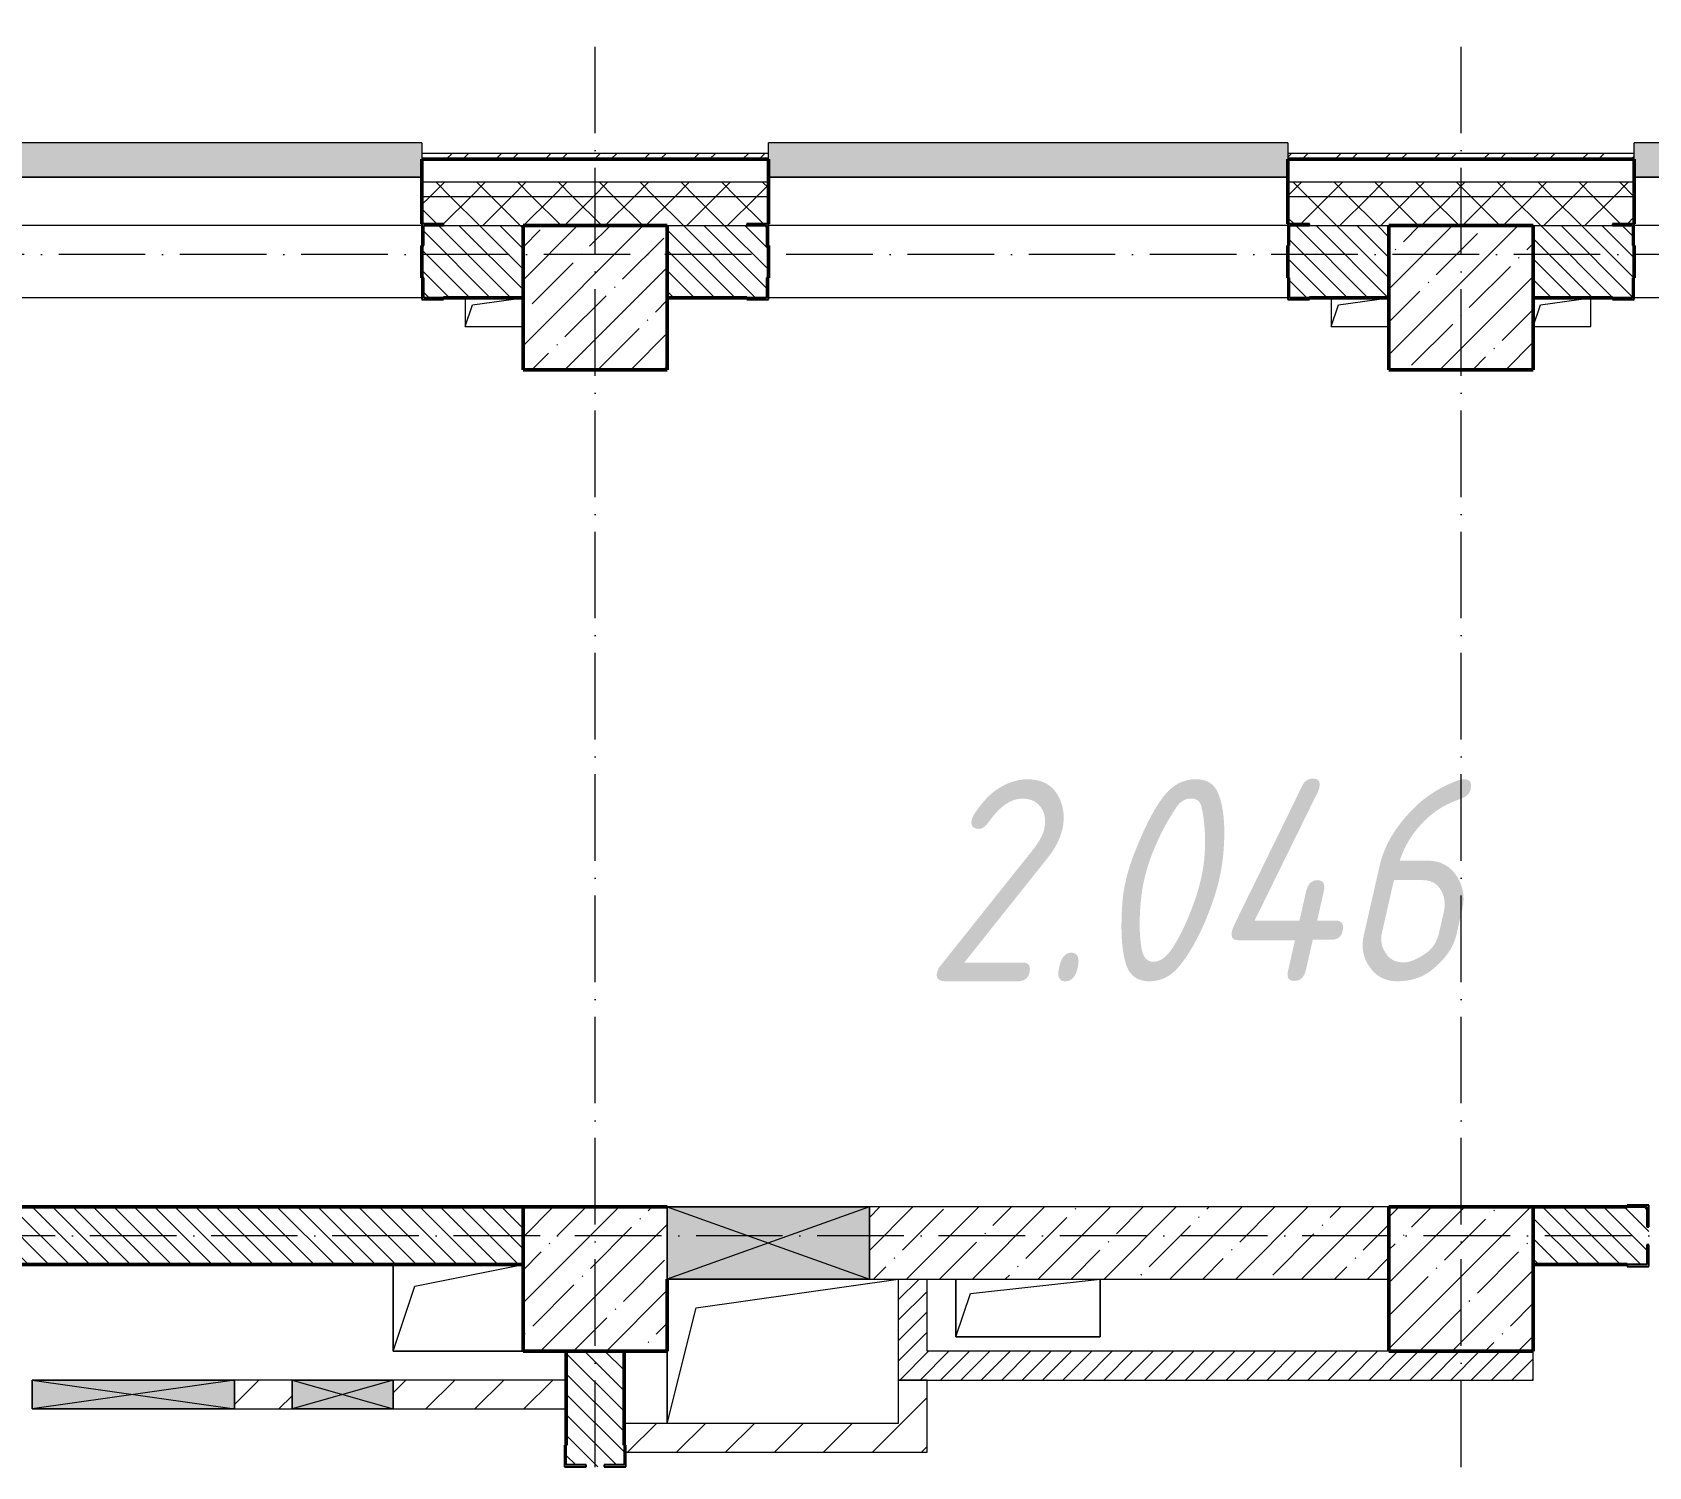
# Model space of a CAD drawing. Header units: millimetres. Extents: x -136833 to 49383, y -8033 to 344618.
# Drawn here: x -82784 to -77184, y 250978 to 255947 of the extents above; entities that cross this region are included whole.
import ezdxf

# ---------------------------------------------------------------- set-up
doc = ezdxf.new("R2010")
doc.units = ezdxf.units.MM
doc.linetypes.add('50_200_ШТРИХ_1Т_ш5_п1_п1_', pattern=[700, 500, -100, 0, -100])
for name, color, linetype, lineweight in [('A-DETL-GENF-OTLN', 7, 'Continuous', 9), ('A-FLOR-____-OTLN', 7, 'Continuous', 9), ('A-GENM-____-MCUT', 7, 'Continuous', 25), ('A-GENM-____-OTLN', 7, 'Continuous', 9), ('A-GENM-____-OTLN-1', 7, 'Continuous', 25), ('A-GLAZ-____-OTLN', 7, 'Continuous', 9), ('A-WALL-____-MCUT-1', 7, 'Continuous', 9), ('A-WALL-____-MCUT-2', 7, 'Continuous', 50), ('A-WALL-____-MCUT-3', 7, 'Continuous', 9), ('A-WALL-____-OTLN', 7, 'Continuous', 9), ('A-WALL-____-PATT-1', 7, 'Continuous', 9), ('A-WALL-FNSH-MCUT-1', 7, 'Continuous', 9), ('S-COLS-____-MCUT', 7, 'Continuous', 50), ('S-COLS-____-OTLN', 7, 'Continuous', 9), ('S-GRID-____-OTLN-1', 7, '50_200_ШТРИХ_1Т_ш5_п1_п1_', 9), ('Марки помещений', 7, 'Continuous', 9)]:
    doc.layers.add(name, color=color, linetype=linetype, lineweight=lineweight)
doc.layers.add('A-GLAZ-____-OTLN-1', color=7, linetype='Continuous', lineweight=9, true_color=0xc0c0c0)
doc.styles.add('ISOCPEUR_I_3', font='isocpeui.ttf', dxfattribs={"width": 0.85, "height": 2.2})
pattern_1 = [(135, (-131434.413, 245796.486), (-35.35534, -35.35534), [])]
pattern_2 = [(45, (-131434.41, 245796.49), (-70.71068, 70.71068), []), (135, (-131434.41, 245796.49), (-70.71068, -70.71068), [])]
pattern_3 = [(45, (-131434.41, 245796.49), (-114.04925, 114.04925), []), (45, (-131320.36, 245796.49), (-114.04925, 114.04925), [201.612, -40.322, 3.353, -36.97])]
pattern_4 = [(45, (-131434.41, 245796.49), (-84.8528, 84.8528), [])]
pattern_5 = [(45, (-131434.413, 245796.486), (-35.35534, 35.35534), [])]

# ---------------------------------------------------------------- blocks, each defined once
blk = doc.blocks.new('BSC_Колонна _Прямоугольная - 500х500-V60-АР1_План отверстий 2 этажа в осях 1-64_А-ГГ')
at = {"layer": 'S-COLS-____-OTLN'}
h = blk.add_hatch(dxfattribs=at)
h.set_pattern_fill('FP_89', color=256, style=0, pattern_type=2)
h.set_pattern_definition([(45, (-50600, -5831.04), (-114.04925, 114.04925), []), (45, (-50485.95, -5831.04), (-114.04925, 114.04925), [201.613, -40.323, 3.353, -36.97])])
h.paths.add_polyline_path([(-250, -250), (250, -250), (250, 250), (-250, 250), (-250, 0)], flags=0)
at = {"layer": 'S-COLS-____-MCUT'}
for p, q in [((250, 250), (-250, 250)), ((-250, 250), (-250, -250)), ((250, -250), (250, 0)), ((-250, -250), (250, -250))]:
    blk.add_line(p, q, dxfattribs=at)
blk = doc.blocks.new('BSC_Колонна _Прямоугольная - 500х500-V62-АР1_План отверстий 2 этажа в осях 1-64_А-ГГ')
at = {"layer": 'S-COLS-____-OTLN'}
h = blk.add_hatch(dxfattribs=at)
h.set_pattern_fill('FP_91', color=256, style=0, pattern_type=2)
h.set_pattern_definition([(45, (-53600, -5831.04), (-114.04925, 114.04925), []), (45, (-53485.95, -5831.04), (-114.04925, 114.04925), [201.613, -40.323, 3.353, -36.97])])
h.paths.add_polyline_path([(-250, -250), (250, -250), (250, 250), (-250, 250)], flags=0)
at = {"layer": 'S-COLS-____-MCUT'}
for p, q in [((250, 250), (-250, 250)), ((-250, 250), (-250, -250)), ((250, -250), (250, 250)), ((-250, -250), (250, -250))]:
    blk.add_line(p, q, dxfattribs=at)
blk = doc.blocks.new('BSC_Колонна _Прямоугольная - 500х500-V117-АР1_План отверстий 2 этажа в осях 1-64_А-ГГ')
at = {"layer": 'S-COLS-____-OTLN'}
h = blk.add_hatch(dxfattribs=at)
h.set_pattern_fill('FP_146', color=256, style=0, pattern_type=2)
h.set_pattern_definition([(45, (-53600, -9231.04), (-114.04925, 114.04925), []), (45, (-53485.95, -9231.04), (-114.04925, 114.04925), [201.613, -40.323, 3.353, -36.97])])
h.paths.add_polyline_path([(-250, -250), (250, -250), (250, 250), (-250, 250), (-250, 104.8)], flags=0)
at = {"layer": 'S-COLS-____-MCUT'}
for p, q in [((250, 250), (-250, 250)), ((-250, 250), (-250, -250)), ((250, -250), (250, 250)), ((-250, -250), (250, -250))]:
    blk.add_line(p, q, dxfattribs=at)
blk = doc.blocks.new('Фахверк_СКБ_Уголок - 250_2700-27497298-АР1_План отверстий 2 этажа в осях 1-64_А-ГГ')
at = {"layer": 'A-GENM-____-MCUT'}
for p, q in [((200, 181), (125, 181)), ((125, 181), (125, 106)), ((131, 106), (131, 175)), ((131, 175), (200, 175)), ((200, 175), (200, 181)), ((125, 106), (131, 106)), ((131, -6), (125, -6)), ((125, -6), (125, -81)), ((131, -75), (131, -6)), ((125, -81), (200, -81)), ((200, -75), (131, -75)), ((200, -81), (200, -75))]:
    blk.add_line(p, q, dxfattribs=at)
blk = doc.blocks.new('Фахверк_СКБ_Уголок - 200_3960-28268576-АР1_План отверстий 2 этажа в осях 1-64_А-ГГ')
at = {"layer": 'A-GENM-____-MCUT'}
for p, q in [((200, 156), (125, 156)), ((125, 156), (125, 81)), ((131, 81), (131, 150)), ((131, 150), (200, 150)), ((200, 150), (200, 156)), ((125, 81), (131, 81)), ((131, 19), (125, 19)), ((125, 19), (125, -56)), ((131, -50), (131, 19)), ((125, -56), (200, -56)), ((200, -50), (131, -50)), ((200, -56), (200, -50))]:
    blk.add_line(p, q, dxfattribs=at)
blk = doc.blocks.new('AR_Отверстие прямоугольное _в плите_ - AR_Отверстие прямоугольное _в плите_-V156-АР1_План отверстий 2 этажа в осях 1-64_А-ГГ')
at = {"layer": 'A-GENM-____-OTLN'}
for p, q in [((-250, 100), (-250, -100)), ((-200, 50), (250, 100)), ((250, -100), (250, 100)), ((-250, -100), (-200, 50)), ((-250, -100), (250, -100))]:
    blk.add_line(p, q, dxfattribs=at)
blk = doc.blocks.new('AR_Отверстие прямоугольное _в плите_ - AR_Отверстие прямоугольное _в плите_-V165-АР1_План отверстий 2 этажа в осях 1-64_А-ГГ')
at = {"layer": 'A-GENM-____-OTLN'}
for p, q in [((-100, 50), (-100, -50)), ((-100, -50), (-75, 25)), ((-75, 25), (100, 50)), ((-100, -50), (100, -50))]:
    blk.add_line(p, q, dxfattribs=at)
blk = doc.blocks.new('AR_Отверстие прямоугольное _в плите_ - AR_Отверстие прямоугольное _в плите_-V166-АР1_План отверстий 2 этажа в осях 1-64_А-ГГ')
at = {"layer": 'A-GENM-____-OTLN'}
for p, q in [((-100, -50), (-75, 25)), ((-75, 25), (100, 50)), ((100, -50), (100, 50)), ((-100, -50), (100, -50))]:
    blk.add_line(p, q, dxfattribs=at)
blk = doc.blocks.new('AR_Отверстие прямоугольное _в плите_ - AR_Отверстие прямоугольное _в плите_-30553057-АР1_План отверстий 2 этажа в осях 1-64_А-ГГ')
at = {"layer": 'A-GENM-____-OTLN'}
for p, q in [((-300, 150), (400, 250)), ((-400, -250), (-300, 150)), ((-400, 0), (-400, -250))]:
    blk.add_line(p, q, dxfattribs=at)
blk = doc.blocks.new('AR_Отверстие прямоугольное _в плите_ - AR_Отверстие прямоугольное _в плите_-30552670-АР1_План отверстий 2 этажа в осях 1-64_А-ГГ')
at = {"layer": 'A-GENM-____-OTLN'}
for p, q in [((-225, 150), (-225, -150)), ((-150, 75), (225, 150)), ((-225, -150), (-150, 75)), ((-225, -150), (225, -150))]:
    blk.add_line(p, q, dxfattribs=at)
blk = doc.blocks.new('AR_Отверстие прямоугольное _в стене__БезПР - AR_Отверстие прямоугольное _в стене__БезПР-30590120-АР1_План отверстий 2 этажа в осях 1-64_А-ГГ')
at = {"layer": 'A-GLAZ-____-OTLN-1'}
blk.add_hatch(color=256, dxfattribs=at).paths.add_polyline_path([(350, -125), (350, 125), (-350, 125), (-350, -125), (42.8, -125)], flags=0)
at = {"layer": 'A-DETL-GENF-OTLN'}
for p, q in [((-350, -125), (-350, 125)), ((-350, 125), (350, 125)), ((350, 125), (-350, -125)), ((-350, 125), (350, -125)), ((350, 125), (-350, 125)), ((-350, 125), (-350, -125)), ((350, 125), (350, -125)), ((350, -125), (350, 125)), ((350, -125), (-350, -125)), ((-350, -125), (350, -125))]:
    blk.add_line(p, q, dxfattribs=at)
at = {"layer": 'A-GLAZ-____-OTLN'}
blk.add_line((350, 125), (-350, 125), dxfattribs=at)
blk = doc.blocks.new('Отлив_СКБ - Отлив витража_120_НВФ-31885689-АР1_План отверстий 2 этажа в осях 1-64_А-ГГ')
at = {"layer": 'A-GLAZ-____-OTLN-1'}
for points in [[(1800, 2), (1800, 120), (0, 120), (0, 2), (1103.1, 2)], [(1103.1, 0), (1800, 0), (1800, 2), (0, 2), (0, 0)]]:
    blk.add_hatch(color=256, dxfattribs=at).paths.add_polyline_path(points, flags=0)
at = {"layer": 'A-GLAZ-____-OTLN'}
for p, q in [((0, 83), (0, 120)), ((1800, 120), (0, 120)), ((1800, 120), (1800, 83)), ((0, 2), (1800, 2)), ((1800, 0), (0, 0))]:
    blk.add_line(p, q, dxfattribs=at)
blk = doc.blocks.new('154_Стойка_СКБ_Уголок - СМ-2180_200-28268025-АР1_План отверстий 2 этажа в осях 1-64_А-ГГ')
at = {"layer": 'A-GENM-____-MCUT'}
for p, q in [((125, 156), (125, 81)), ((200, 156), (125, 156)), ((131, 81), (131, 150)), ((131, 150), (200, 150)), ((200, 150), (200, 156)), ((125, 81), (131, 81)), ((131, 19), (125, 19)), ((125, 19), (125, -56)), ((131, -50), (131, 19)), ((125, -56), (200, -56)), ((200, -50), (131, -50)), ((200, -56), (200, -50))]:
    blk.add_line(p, q, dxfattribs=at)
blk = doc.blocks.new('AR_Отверстие прямоугольное _в стене__БезПР - AR_Отверстие прямоугольное _в стене__БезПР-36788986-АР1_План отверстий 2 этажа в осях 1-64_А-ГГ')
at = {"layer": 'A-GLAZ-____-OTLN'}
blk.add_hatch(color=256, dxfattribs=at).paths.add_polyline_path([(175, -50), (175, 50), (-175, 50), (-175, -50)], flags=0)
at = {"layer": 'A-DETL-GENF-OTLN'}
for p, q in [((-175, -50), (-175, 50)), ((-175, 50), (175, 50)), ((175, 50), (-175, -50)), ((-175, 50), (175, -50)), ((175, 50), (-175, 50)), ((-175, 50), (-175, -50)), ((175, 50), (175, -50)), ((175, -50), (175, 50)), ((175, -50), (-175, -50)), ((-175, -50), (175, -50))]:
    blk.add_line(p, q, dxfattribs=at)
at = {"layer": 'A-GLAZ-____-OTLN'}
blk.add_line((175, 50), (-175, 50), dxfattribs=at)
blk = doc.blocks.new('AR_Отверстие прямоугольное _в стене__БезПР - AR_Отверстие прямоугольное _в стене__БезПР-36429042-АР1_План отверстий 2 этажа в осях 1-64_А-ГГ')
at = {"layer": 'A-GLAZ-____-OTLN'}
blk.add_hatch(color=256, dxfattribs=at).paths.add_polyline_path([(-350, -50), (350, -50), (350, 50), (-350, 50)], flags=0)
at = {"layer": 'A-DETL-GENF-OTLN'}
for p, q in [((-350, -50), (-350, 50)), ((-350, 50), (350, 50)), ((350, 50), (-350, -50)), ((-350, 50), (350, -50)), ((350, 50), (-350, 50)), ((-350, 50), (-350, -50)), ((350, 50), (350, -50)), ((350, -50), (350, 50)), ((350, -50), (-350, -50)), ((-350, -50), (350, -50))]:
    blk.add_line(p, q, dxfattribs=at)
at = {"layer": 'A-GLAZ-____-OTLN'}
blk.add_line((350, 50), (-350, 50), dxfattribs=at)
blk = doc.blocks.new('3эт')
at = {"layer": 'S-GRID-____-OTLN-1', "color": 251, "ltscale": 0.6, "true_color": 0x636466}
for p, q in [((334370.7, -91346.1), (334370.7, -76712.9)), ((337370.7, -91346.1), (337370.7, -76712.9)), ((387845.1, -77482.4), (279340.9, -77482.4)), ((374089.5, -80882.4), (279101.9, -80882.4))]:
    blk.add_line(p, q, dxfattribs=at)

msp = doc.modelspace()

# ---------------------------------------------------------------- hatches: boundary and pattern name
at = {"layer": 'A-WALL-____-PATT-1'}
h = msp.add_hatch(dxfattribs=at)
h.set_pattern_fill('FP_3', color=256, style=0, pattern_type=2)
h.set_pattern_definition([(45, (-131434.41, 245796.49), (-85.53659, 85.53659), []), (45, (-131377.39, 245796.49), (-85.53659, 85.53659), [])])
h.paths.add_polyline_path([(-59569.4, 255507.5), (-59569.4, 255527.5), (-63434.4, 255527.5), (-63434.4, 255507.5), (-60749.5, 255507.5)], flags=0)
h.paths.add_polyline_path([(-65234.4, 255507.5), (-65234.4, 255527.5), (-66434.4, 255527.5), (-66434.4, 255507.5), (-66051.9, 255507.5)], flags=0)
h.paths.add_polyline_path([(-68234.4, 255507.5), (-68234.4, 255527.5), (-69434.4, 255527.5), (-69434.4, 255507.5), (-68703.1, 255507.5)], flags=0)
h.paths.add_polyline_path([(-72238, 255507.5), (-71234.4, 255507.5), (-71234.4, 255527.5), (-72434.4, 255527.5), (-72434.4, 255507.5)], flags=0)
h.paths.add_polyline_path([(-74889.2, 255507.5), (-74234.4, 255507.5), (-74234.4, 255527.5), (-75434.4, 255527.5), (-75434.4, 255507.5)], flags=0)
h.paths.add_polyline_path([(-77234.4, 255507.5), (-77234.4, 255527.5), (-78434.4, 255527.5), (-78434.4, 255507.5), (-78424.2, 255507.5)], flags=0)
h.paths.add_polyline_path([(-80234.4, 255507.5), (-80234.4, 255527.5), (-81434.4, 255527.5), (-81434.4, 255507.5), (-81075.4, 255507.5)], flags=0)
h.paths.add_polyline_path([(-86234.4, 255507.5), (-86234.4, 255527.5), (-87434.4, 255527.5), (-87434.4, 255507.5), (-87261.5, 255507.5)], flags=0)
h.paths.add_polyline_path([(-84434.4, 255507.5), (-83234.4, 255507.5), (-83234.4, 255527.5), (-84434.4, 255527.5)], flags=0)
h.paths.add_polyline_path([(-90434.4, 255507.5), (-89234.4, 255507.5), (-89234.4, 255527.5), (-90434.4, 255527.5)], flags=0)
h.paths.add_polyline_path([(-93099.4, 255507.5), (-92234.4, 255507.5), (-92234.4, 255527.5), (-93099.4, 255527.5)], flags=0)
h = msp.add_hatch(dxfattribs=at)
h.set_pattern_fill('FP_1', color=256, style=0, pattern_type=2)
h.set_pattern_definition(pattern_2)
h.paths.add_polyline_path([(-57084.4, 255377.5), (-57084.4, 255427.5), (-63434.4, 255427.5), (-63434.4, 255377.5), (-57214.6, 255377.5)], flags=0)
h.paths.add_polyline_path([(-66051.9, 255377.5), (-65234.4, 255377.5), (-65234.4, 255427.5), (-66434.4, 255427.5), (-66434.4, 255377.5)], flags=0)
h.paths.add_polyline_path([(-68234.4, 255377.5), (-68234.4, 255427.5), (-69434.4, 255427.5), (-69434.4, 255377.5), (-68703.1, 255377.5)], flags=0)
h.paths.add_polyline_path([(-71234.4, 255377.5), (-71234.4, 255427.5), (-72434.4, 255427.5), (-72434.4, 255377.5), (-71354.3, 255377.5)], flags=0)
h.paths.add_polyline_path([(-74234.4, 255377.5), (-74234.4, 255427.5), (-75434.4, 255427.5), (-75434.4, 255377.5), (-74889.2, 255377.5)], flags=0)
h.paths.add_polyline_path([(-78434.4, 255377.5), (-77234.4, 255377.5), (-77234.4, 255427.5), (-78434.4, 255427.5)], flags=0)
h.paths.add_polyline_path([(-81434.4, 255377.5), (-80234.4, 255377.5), (-80234.4, 255427.5), (-81434.4, 255427.5)], flags=0)
h.paths.add_polyline_path([(-83726.6, 255377.5), (-83234.4, 255377.5), (-83234.4, 255427.5), (-84434.4, 255427.5), (-84434.4, 255377.5)], flags=0)
h.paths.add_polyline_path([(-86234.4, 255377.5), (-86234.4, 255427.5), (-87434.4, 255427.5), (-87434.4, 255377.5), (-87261.5, 255377.5)], flags=0)
h.paths.add_polyline_path([(-89234.4, 255377.5), (-89234.4, 255427.5), (-90434.4, 255427.5), (-90434.4, 255377.5), (-89912.7, 255377.5)], flags=0)
h.paths.add_polyline_path([(-93634.4, 255377.5), (-92234.4, 255377.5), (-92234.4, 255427.5), (-93634.4, 255427.5)], flags=0)
h.paths.add_polyline_path([(-95434.4, 255377.5), (-95434.4, 255427.5), (-96634.4, 255427.5), (-96634.4, 255377.5), (-96098.8, 255377.5)], flags=0)
h.paths.add_polyline_path([(-104434.4, 255377.5), (-104434.4, 255427.5), (-107604.4, 255427.5), (-107604.4, 255377.5), (-106703.6, 255377.5)], flags=0)
h = msp.add_hatch(dxfattribs=at)
h.set_pattern_fill('FP_1', color=256, style=0, pattern_type=2)
h.set_pattern_definition(pattern_2)
h.paths.add_polyline_path([(-57084.4, 255277.5), (-57084.4, 255377.5), (-63434.4, 255377.5), (-63434.4, 255283.5), (-63359.4, 255283.5), (-63359.4, 255277.5), (-57214.6, 255277.5)], flags=0)
h.paths.add_polyline_path([(-66051.9, 255277.5), (-65309.4, 255277.5), (-65309.4, 255283.5), (-65234.4, 255283.5), (-65234.4, 255377.5), (-66434.4, 255377.5), (-66434.4, 255283.5), (-66359.4, 255283.5), (-66359.4, 255277.5)], flags=0)
h.paths.add_polyline_path([(-68309.4, 255277.5), (-68309.4, 255283.5), (-68234.4, 255283.5), (-68234.4, 255377.5), (-69434.4, 255377.5), (-69434.4, 255283.5), (-69359.4, 255283.5), (-69359.4, 255277.5), (-68584.4, 255277.5)], flags=0)
h.paths.add_polyline_path([(-72084.4, 255277.5), (-71309.4, 255277.5), (-71309.4, 255283.5), (-71234.4, 255283.5), (-71234.4, 255377.5), (-72434.4, 255377.5), (-72434.4, 255283.5), (-72359.4, 255283.5), (-72359.4, 255277.5), (-72238, 255277.5)], flags=0)
h.paths.add_polyline_path([(-74889.2, 255277.5), (-74309.4, 255277.5), (-74309.4, 255283.5), (-74234.4, 255283.5), (-74234.4, 255377.5), (-75434.4, 255377.5), (-75434.4, 255283.5), (-75359.4, 255283.5), (-75359.4, 255277.5)], flags=0)
h.paths.add_polyline_path([(-77584.4, 255277.5), (-77309.4, 255277.5), (-77309.4, 255283.5), (-77234.4, 255283.5), (-77234.4, 255377.5), (-78434.4, 255377.5), (-78434.4, 255283.5), (-78359.4, 255283.5), (-78359.4, 255277.5), (-78084.4, 255277.5)], flags=0)
h.paths.add_polyline_path([(-80584.4, 255277.5), (-80309.4, 255277.5), (-80309.4, 255283.5), (-80234.4, 255283.5), (-80234.4, 255377.5), (-81434.4, 255377.5), (-81434.4, 255283.5), (-81359.4, 255283.5), (-81359.4, 255277.5), (-81075.4, 255277.5)], flags=0)
h.paths.add_polyline_path([(-83309.4, 255277.5), (-83309.4, 255283.5), (-83234.4, 255283.5), (-83234.4, 255377.5), (-84434.4, 255377.5), (-84434.4, 255283.5), (-84359.4, 255283.5), (-84359.4, 255277.5), (-83726.6, 255277.5)], flags=0)
h.paths.add_polyline_path([(-86309.4, 255277.5), (-86309.4, 255283.5), (-86234.4, 255283.5), (-86234.4, 255377.5), (-87434.4, 255377.5), (-87434.4, 255283.5), (-87359.4, 255283.5), (-87359.4, 255277.5), (-86584.4, 255277.5)], flags=0)
h.paths.add_polyline_path([(-90359.4, 255277.5), (-89309.4, 255277.5), (-89309.4, 255283.5), (-89234.4, 255283.5), (-89234.4, 255377.5), (-90434.4, 255377.5), (-90434.4, 255283.5), (-90359.4, 255283.5)], flags=0)
h.paths.add_polyline_path([(-92584.4, 255277.5), (-92309.4, 255277.5), (-92309.4, 255283.5), (-92234.4, 255283.5), (-92234.4, 255377.5), (-93634.4, 255377.5), (-93634.4, 255277.5), (-93134.4, 255277.5)], flags=0)
h.paths.add_polyline_path([(-96098.8, 255277.5), (-95509.4, 255277.5), (-95509.4, 255283.5), (-95434.4, 255283.5), (-95434.4, 255377.5), (-96634.4, 255377.5), (-96634.4, 255277.5), (-96134.4, 255277.5)], flags=0)
h.paths.add_polyline_path([(-104509.4, 255277.5), (-104509.4, 255283.5), (-104434.4, 255283.5), (-104434.4, 255377.5), (-107604.4, 255377.5), (-107604.4, 255277.5), (-105134.4, 255277.5)], flags=0)
h = msp.add_hatch(dxfattribs=at)
h.set_pattern_fill('FP_6', color=256, style=0, pattern_type=2)
h.set_pattern_definition(pattern_1)
h.paths.add_polyline_path([(-81359.4, 255027.5), (-81084.4, 255027.5), (-81084.4, 255277.5), (-81428.4, 255277.5), (-81428.4, 255208.5), (-81434.4, 255208.5), (-81434.4, 255096.5), (-81428.4, 255096.5), (-81428.4, 255027.5)], flags=0)
h.paths.add_polyline_path([(-84359.4, 255027.5), (-83240.4, 255027.5), (-83240.4, 255096.5), (-83234.4, 255096.5), (-83234.4, 255208.5), (-83240.4, 255208.5), (-83240.4, 255277.5), (-84428.4, 255277.5), (-84428.4, 255208.5), (-84434.4, 255208.5), (-84434.4, 255096.5), (-84428.4, 255096.5), (-84428.4, 255027.5)], flags=0)
h.paths.add_polyline_path([(-86309.4, 255027.5), (-86240.4, 255027.5), (-86240.4, 255096.5), (-86234.4, 255096.5), (-86234.4, 255208.5), (-86240.4, 255208.5), (-86240.4, 255277.5), (-86584.4, 255277.5), (-86584.4, 255027.5)], flags=0)
h = msp.add_hatch(dxfattribs=at)
h.set_pattern_fill('FP_6', color=256, style=0, pattern_type=2)
h.set_pattern_definition(pattern_1)
h.paths.add_polyline_path([(-78424.2, 255027.5), (-78084.4, 255027.5), (-78084.4, 255277.5), (-78428.4, 255277.5), (-78428.4, 255208.5), (-78434.4, 255208.5), (-78434.4, 255096.5), (-78428.4, 255096.5), (-78428.4, 255027.5)], flags=0)
h.paths.add_polyline_path([(-80240.4, 255027.5), (-80240.4, 255096.5), (-80234.4, 255096.5), (-80234.4, 255208.5), (-80240.4, 255208.5), (-80240.4, 255277.5), (-80584.4, 255277.5), (-80584.4, 255027.5), (-80309.4, 255027.5)], flags=0)
h = msp.add_hatch(dxfattribs=at)
h.set_pattern_fill('FP_6', color=256, style=0, pattern_type=2)
h.set_pattern_definition(pattern_1)
h.paths.add_polyline_path([(-72428.4, 255027.5), (-72084.4, 255027.5), (-72084.4, 255277.5), (-72428.4, 255277.5), (-72428.4, 255208.5), (-72434.4, 255208.5), (-72434.4, 255096.5), (-72428.4, 255096.5), (-72428.4, 255031.8)], flags=0)
h.paths.add_polyline_path([(-74889.2, 255027.5), (-74240.4, 255027.5), (-74240.4, 255096.5), (-74234.4, 255096.5), (-74234.4, 255208.5), (-74240.4, 255208.5), (-74240.4, 255277.5), (-75428.4, 255277.5), (-75428.4, 255208.5), (-75434.4, 255208.5), (-75434.4, 255096.5), (-75428.4, 255096.5), (-75428.4, 255027.5), (-75359.4, 255027.5)], flags=0)
h.paths.add_polyline_path([(-77240.4, 255027.5), (-77240.4, 255096.5), (-77234.4, 255096.5), (-77234.4, 255208.5), (-77240.4, 255208.5), (-77240.4, 255277.5), (-77584.4, 255277.5), (-77584.4, 255027.5), (-77309.4, 255027.5)], flags=0)
h = msp.add_hatch(dxfattribs=at)
h.set_pattern_fill('FP_6', color=256, style=0, pattern_type=2)
h.set_pattern_definition(pattern_1)
h.paths.add_polyline_path([(-81959.1, 251677.5), (-81084.4, 251677.5), (-81084.4, 251877.5), (-83828.4, 251877.5), (-83828.4, 251808.5), (-83834.4, 251808.5), (-83834.4, 251746.5), (-83828.4, 251746.5), (-83828.4, 251677.5), (-83726.6, 251677.5)], flags=0)
h.paths.add_polyline_path([(-85884.4, 251677.5), (-84990.4, 251677.5), (-84990.4, 251746.5), (-84984.4, 251746.5), (-84984.4, 251808.5), (-84990.4, 251808.5), (-84990.4, 251877.5), (-85884.4, 251877.5), (-85884.4, 251765)], flags=0)
h.paths.add_polyline_path([(-86584.4, 251677.5), (-86284.4, 251677.5), (-86284.4, 251877.5), (-86584.4, 251877.5)], flags=0)
h = msp.add_hatch(dxfattribs=at)
h.set_pattern_fill('FP_25', color=256, style=0, pattern_type=2)
h.set_pattern_definition(pattern_3)
h.paths.add_polyline_path([(-78084.4, 251627.5), (-78084.4, 251877.5), (-79884.4, 251877.5), (-79884.4, 251627.5), (-78424.2, 251627.5)], flags=0)
h = msp.add_hatch(dxfattribs=at)
h.set_pattern_fill('FP_6', color=256, style=0, pattern_type=2)
h.set_pattern_definition(pattern_1)
h.paths.add_polyline_path([(-72084.4, 251677.5), (-72084.4, 251877.5), (-72484.4, 251877.5), (-72484.4, 251677.5)], flags=0)
h.paths.add_polyline_path([(-75478.4, 251677.5), (-74690.4, 251677.5), (-74690.4, 251746.5), (-74684.4, 251746.5), (-74684.4, 251808.5), (-74690.4, 251808.5), (-74690.4, 251877.5), (-75478.4, 251877.5), (-75478.4, 251808.5), (-75484.4, 251808.5), (-75484.4, 251746.5), (-75478.4, 251746.5), (-75478.4, 251717.5)], flags=0)
h.paths.add_polyline_path([(-73778.4, 251677.5), (-72884.4, 251677.5), (-72884.4, 251877.5), (-73778.4, 251877.5), (-73778.4, 251808.5), (-73784.4, 251808.5), (-73784.4, 251746.5), (-73778.4, 251746.5), (-73778.4, 251678.2)], flags=0)
h.paths.add_polyline_path([(-77259.4, 251677.5), (-77190.4, 251677.5), (-77190.4, 251746.5), (-77184.4, 251746.5), (-77184.4, 251808.5), (-77190.4, 251808.5), (-77190.4, 251877.5), (-77584.4, 251877.5), (-77584.4, 251677.5)], flags=0)
h = msp.add_hatch(dxfattribs=at)
h.set_pattern_fill('FP_5', color=256, style=0, pattern_type=2)
h.set_pattern_definition(pattern_5)
h.paths.add_polyline_path([(-79684.4, 251377.5), (-79684.4, 251627.5), (-79784.4, 251627.5), (-79784.4, 251377.5)], flags=0)
h = msp.add_hatch(dxfattribs=at)
h.set_pattern_fill('FP_6', color=256, style=0, pattern_type=2)
h.set_pattern_definition(pattern_1)
h.paths.add_polyline_path([(-80934.4, 244377.5), (-80734.4, 244377.5), (-80734.6, 249821.5), (-80803.4, 249821.5), (-80803.4, 249827.5), (-80865.4, 249827.5), (-80865.4, 249821.5), (-80934.4, 249821.5), (-80934.4, 244812.4)], flags=0)
h.paths.add_polyline_path([(-80803.4, 250977.5), (-80803.4, 250983.5), (-80734.4, 250983.5), (-80734.4, 251377.5), (-80934.4, 251377.5), (-80934.4, 250983.5), (-80865.4, 250983.5), (-80865.4, 250977.5)], flags=0)
h = msp.add_hatch(dxfattribs=at)
h.set_pattern_fill('FP_5', color=256, style=0, pattern_type=2)
h.set_pattern_definition(pattern_5)
h.paths.add_polyline_path([(-79784.4, 251277.5), (-77584.4, 251277.5), (-77584.4, 251377.5), (-79784.4, 251377.5)], flags=0)
h = msp.add_hatch(dxfattribs=at)
h.set_pattern_fill('FP_4', color=256, style=0, pattern_type=2)
h.set_pattern_definition(pattern_4)
h.paths.add_polyline_path([(-82984.4, 251177.5), (-82784.4, 251177.5), (-82784.4, 251277.5), (-82984.4, 251277.5)], flags=0)
h.paths.add_polyline_path([(-81959.1, 251177.5), (-81884.4, 251177.5), (-81884.4, 251277.5), (-82084.4, 251277.5), (-82084.4, 251177.5)], flags=0)
h.paths.add_polyline_path([(-80934.4, 251177.5), (-80934.4, 251277.5), (-81534.4, 251277.5), (-81534.4, 251177.5)], flags=0)
h.paths.add_polyline_path([(-83732.9, 251180.5), (-83687.4, 251180.5), (-83687.4, 251274.5), (-83734.4, 251274.5), (-83734.4, 251180.5)], flags=0)
h = msp.add_hatch(dxfattribs=at)
h.set_pattern_fill('FP_4', color=256, style=0, pattern_type=2)
h.set_pattern_definition(pattern_4)
h.paths.add_polyline_path([(-79684.4, 251027.5), (-79684.4, 251277.5), (-79784.4, 251277.5), (-79784.4, 251027.5)], flags=0)
h = msp.add_hatch(dxfattribs=at)
h.set_pattern_fill('FP_4', color=256, style=0, pattern_type=2)
h.set_pattern_definition(pattern_4)
h.paths.add_polyline_path([(-79784.4, 251027.5), (-79784.4, 251127.5), (-80734.4, 251127.5), (-80734.4, 251052.5), (-80728.4, 251052.5), (-80728.4, 251027.5), (-80191.6, 251027.5)], flags=0)
at = {"layer": 'S-COLS-____-OTLN'}
h = msp.add_hatch(dxfattribs=at)
h.set_pattern_fill('FP_25', color=256, style=0, pattern_type=2)
h.set_pattern_definition(pattern_3)
h.paths.add_polyline_path([(-81084.4, 254777.5), (-80584.4, 254777.5), (-80584.4, 255277.5), (-81084.4, 255277.5), (-81084.4, 255132.3)], flags=0)

# ---------------------------------------------------------------- linework, layer by layer
at = {"layer": 'A-FLOR-____-OTLN'}
for p, q in [((-81534.4, 251377.5), (-81534.4, 251677.5)), ((-79584.4, 251427.5), (-79584.4, 251627.5)), ((-79084.4, 251627.5), (-79084.4, 251427.5)), ((-79084.4, 251427.5), (-79584.4, 251427.5)), ((-81084.4, 251377.5), (-81534.4, 251377.5)), ((-80584.4, 251127.5), (-80584.4, 251377.5))]:
    msp.add_line(p, q, dxfattribs=at)
at = {"layer": 'A-WALL-____-MCUT-1'}
for p, q in [((-78084.4, 251877.5), (-79884.4, 251877.5)), ((-79884.4, 251627.5), (-78084.4, 251627.5))]:
    msp.add_line(p, q, dxfattribs=at)
at = {"layer": 'A-WALL-____-MCUT-2'}
for p, q in [((-80234.4, 255507.5), (-81434.4, 255507.5)), ((-81434.4, 255507.5), (-81434.4, 255283.5)), ((-80234.4, 255283.5), (-80234.4, 255507.5)), ((-77234.4, 255507.5), (-78434.4, 255507.5)), ((-78434.4, 255507.5), (-78434.4, 255283.5)), ((-77234.4, 255283.5), (-77234.4, 255507.5)), ((-81084.4, 255277.5), (-80584.4, 255277.5)), ((-81084.4, 255027.5), (-81084.4, 255277.5)), ((-80584.4, 255277.5), (-80584.4, 255027.5)), ((-81434.4, 255208.5), (-81434.4, 255096.5)), ((-80234.4, 255096.5), (-80234.4, 255208.5)), ((-78434.4, 255208.5), (-78434.4, 255096.5)), ((-77234.4, 255096.5), (-77234.4, 255208.5)), ((-81359.4, 255027.5), (-81084.4, 255027.5)), ((-80584.4, 255027.5), (-80309.4, 255027.5)), ((-78359.4, 255027.5), (-78084.4, 255027.5)), ((-77584.4, 255027.5), (-77309.4, 255027.5)), ((-81084.4, 251877.5), (-83759.4, 251877.5)), ((-77259.4, 251877.5), (-77584.4, 251877.5)), ((-83759.4, 251677.5), (-81084.4, 251677.5)), ((-77584.4, 251677.5), (-77259.4, 251677.5)), ((-80934.4, 251377.5), (-80934.4, 251052.5)), ((-80734.4, 251052.5), (-80734.4, 251377.5))]:
    msp.add_line(p, q, dxfattribs=at)
at = {"layer": 'A-WALL-____-MCUT-3'}
for p, q in [((-80234.4, 255427.5), (-81434.4, 255427.5)), ((-77234.4, 255427.5), (-78434.4, 255427.5)), ((-80234.4, 255377.5), (-81434.4, 255377.5)), ((-77234.4, 255377.5), (-78434.4, 255377.5)), ((-81359.4, 255277.5), (-81084.4, 255277.5)), ((-80584.4, 255277.5), (-80309.4, 255277.5)), ((-78359.4, 255277.5), (-78084.4, 255277.5)), ((-77584.4, 255277.5), (-77309.4, 255277.5))]:
    msp.add_line(p, q, dxfattribs=at)
at = {"layer": 'A-WALL-____-OTLN'}
for p, q in [((-81434.4, 255277.5), (-83234.4, 255277.5)), ((-78434.4, 255277.5), (-80234.4, 255277.5)), ((-75434.4, 255277.5), (-77234.4, 255277.5)), ((-81434.4, 255027.5), (-83234.4, 255027.5)), ((-78434.4, 255027.5), (-80234.4, 255027.5)), ((-75434.4, 255027.5), (-77234.4, 255027.5))]:
    msp.add_line(p, q, dxfattribs=at)
at = {"layer": 'A-WALL-FNSH-MCUT-1'}
for p, q in [((-80234.4, 255527.5), (-81434.4, 255527.5)), ((-81434.4, 255527.5), (-81434.4, 255507.5)), ((-80234.4, 255507.5), (-80234.4, 255527.5)), ((-77234.4, 255527.5), (-78434.4, 255527.5)), ((-78434.4, 255527.5), (-78434.4, 255507.5)), ((-77234.4, 255507.5), (-77234.4, 255527.5)), ((-79784.4, 251627.5), (-79784.4, 251127.5)), ((-79684.4, 251377.5), (-79684.4, 251627.5)), ((-78084.4, 251377.5), (-79684.4, 251377.5)), ((-77584.4, 251277.5), (-77584.4, 251377.5)), ((-81884.4, 251277.5), (-82084.4, 251277.5)), ((-80934.4, 251277.5), (-81534.4, 251277.5)), ((-79684.4, 251277.5), (-79784.4, 251277.5)), ((-79784.4, 251277.5), (-77584.4, 251277.5)), ((-79684.4, 251027.5), (-79684.4, 251277.5)), ((-82084.4, 251177.5), (-81884.4, 251177.5)), ((-81534.4, 251177.5), (-80934.4, 251177.5)), ((-79784.4, 251127.5), (-80734.4, 251127.5)), ((-80728.4, 251027.5), (-79684.4, 251027.5))]:
    msp.add_line(p, q, dxfattribs=at)
at = {"layer": 'S-COLS-____-MCUT'}
for p, q in [((-80584.4, 255277.5), (-81084.4, 255277.5)), ((-81084.4, 255277.5), (-81084.4, 254777.5)), ((-80584.4, 254777.5), (-80584.4, 255277.5)), ((-81084.4, 254777.5), (-80584.4, 254777.5))]:
    msp.add_line(p, q, dxfattribs=at)

# ---------------------------------------------------------------- block references
msp.add_blockref('3эт', (-415205.1, 332659.9))
at = {"layer": 'A-GENM-____-OTLN'}
for name, p in [('AR_Отверстие прямоугольное _в плите_ - AR_Отверстие прямоугольное _в плите_-V165-АР1_План отверстий 2 этажа в осях 1-64_А-ГГ', (-81184.4, 254977.5)), ('AR_Отверстие прямоугольное _в плите_ - AR_Отверстие прямоугольное _в плите_-V165-АР1_План отверстий 2 этажа в осях 1-64_А-ГГ', (-78184.4, 254977.5)), ('AR_Отверстие прямоугольное _в плите_ - AR_Отверстие прямоугольное _в плите_-V166-АР1_План отверстий 2 этажа в осях 1-64_А-ГГ', (-77484.4, 254977.5)), ('AR_Отверстие прямоугольное _в плите_ - AR_Отверстие прямоугольное _в плите_-30552670-АР1_План отверстий 2 этажа в осях 1-64_А-ГГ', (-81309.4, 251527.5)), ('AR_Отверстие прямоугольное _в плите_ - AR_Отверстие прямоугольное _в плите_-30553057-АР1_План отверстий 2 этажа в осях 1-64_А-ГГ', (-80184.4, 251377.5)), ('AR_Отверстие прямоугольное _в плите_ - AR_Отверстие прямоугольное _в плите_-V156-АР1_План отверстий 2 этажа в осях 1-64_А-ГГ', (-79334.4, 251527.5))]:
    msp.add_blockref(name, p, dxfattribs=at)
at = {"layer": 'A-GENM-____-OTLN-1'}
for p in [(-81559.4, 255102.5), (-78559.4, 255102.5)]:
    msp.add_blockref('Фахверк_СКБ_Уголок - 250_2700-27497298-АР1_План отверстий 2 этажа в осях 1-64_А-ГГ', p, dxfattribs=at)
for name, p, rotation in [('Фахверк_СКБ_Уголок - 250_2700-27497298-АР1_План отверстий 2 этажа в осях 1-64_А-ГГ', (-80109.4, 255202.5), 180), ('Фахверк_СКБ_Уголок - 250_2700-27497298-АР1_План отверстий 2 этажа в осях 1-64_А-ГГ', (-77109.4, 255202.5), 180), ('Фахверк_СКБ_Уголок - 200_3960-28268576-АР1_План отверстий 2 этажа в осях 1-64_А-ГГ', (-77059.4, 251827.5), 180), ('154_Стойка_СКБ_Уголок - СМ-2180_200-28268025-АР1_План отверстий 2 этажа в осях 1-64_А-ГГ', (-80784.4, 250852.5), 89.99999999999993)]:
    msp.add_blockref(name, p, dxfattribs=dict(at, rotation=rotation))
at = {"layer": 'A-GLAZ-____-OTLN'}
for name, p in [('Отлив_СКБ - Отлив витража_120_НВФ-31885689-АР1_План отверстий 2 этажа в осях 1-64_А-ГГ', (-83234.4, 255444.5)), ('Отлив_СКБ - Отлив витража_120_НВФ-31885689-АР1_План отверстий 2 этажа в осях 1-64_А-ГГ', (-80234.4, 255444.5)), ('Отлив_СКБ - Отлив витража_120_НВФ-31885689-АР1_План отверстий 2 этажа в осях 1-64_А-ГГ', (-77234.4, 255444.5)), ('AR_Отверстие прямоугольное _в стене__БезПР - AR_Отверстие прямоугольное _в стене__БезПР-30590120-АР1_План отверстий 2 этажа в осях 1-64_А-ГГ', (-80234.4, 251752.5)), ('AR_Отверстие прямоугольное _в стене__БезПР - AR_Отверстие прямоугольное _в стене__БезПР-36429042-АР1_План отверстий 2 этажа в осях 1-64_А-ГГ', (-82434.4, 251227.5)), ('AR_Отверстие прямоугольное _в стене__БезПР - AR_Отверстие прямоугольное _в стене__БезПР-36788986-АР1_План отверстий 2 этажа в осях 1-64_А-ГГ', (-81709.4, 251227.5))]:
    msp.add_blockref(name, p, dxfattribs=at)
at = {"layer": 'S-COLS-____-OTLN'}
for name, p in [('BSC_Колонна _Прямоугольная - 500х500-V117-АР1_План отверстий 2 этажа в осях 1-64_А-ГГ', (-77834.4, 255027.5)), ('BSC_Колонна _Прямоугольная - 500х500-V60-АР1_План отверстий 2 этажа в осях 1-64_А-ГГ', (-80834.4, 251627.5)), ('BSC_Колонна _Прямоугольная - 500х500-V62-АР1_План отверстий 2 этажа в осях 1-64_А-ГГ', (-77834.4, 251627.5))]:
    msp.add_blockref(name, p, dxfattribs=at)

# ---------------------------------------------------------------- texts
at = {"layer": 'Марки помещений', "insert": (-79699.7, 253359.2), "char_height": 700, "width": 817.721, "attachment_point": 1, "style": 'ISOCPEUR_I_3'}
msp.add_mtext('2.046', dxfattribs=at)

doc.saveas('drawing.dxf')
